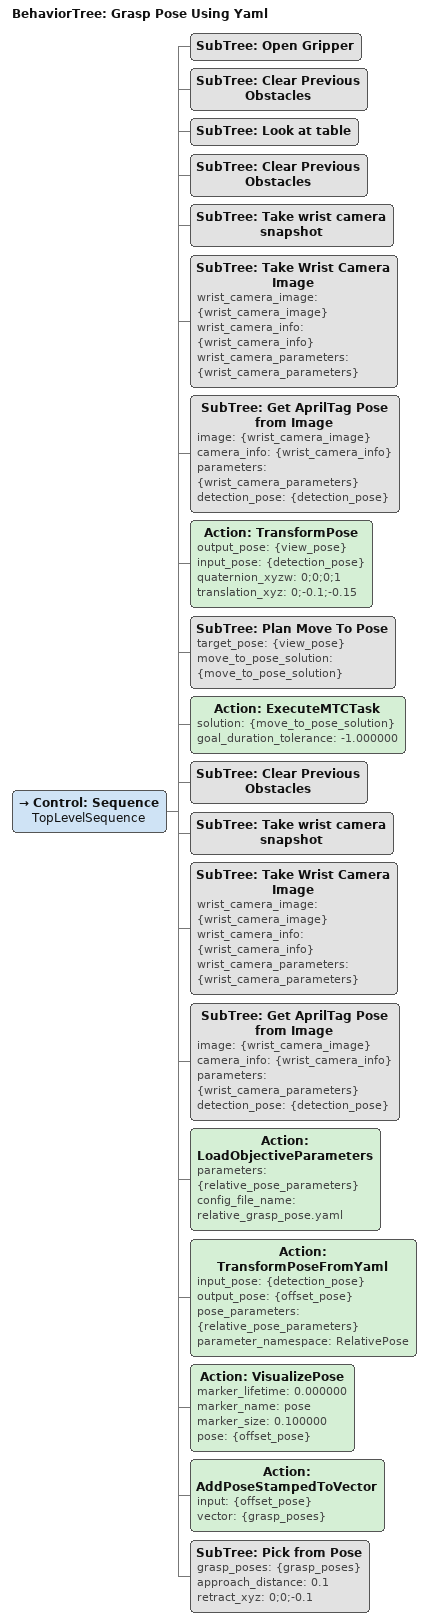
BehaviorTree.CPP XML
<?xml version='1.0' encoding='UTF-8'?>
<root BTCPP_format="4" main_tree_to_execute="Grasp Pose Using Yaml">
  <BehaviorTree ID="Grasp Pose Using Yaml" _description="Reads a YAML file for grasp pose offset and picks up an object that has an AprilTag marker.">
    <Control ID="Sequence" name="TopLevelSequence">
      <SubTree ID="Open Gripper"/>
      <!--Be sure that no previous obstacle left in the scene interferes with planning.-->
      <SubTree ID="Clear Previous Obstacles"/>
      <!--Look at table, find an april tag.-->
      <SubTree ID="Look at table"/>
      <SubTree ID="Clear Previous Obstacles"/>
      <SubTree ID="Take wrist camera snapshot"/>
      <SubTree ID="Take Wrist Camera Image" wrist_camera_image="{wrist_camera_image}" wrist_camera_info="{wrist_camera_info}" wrist_camera_parameters="{wrist_camera_parameters}"/>
      <SubTree ID="Get AprilTag Pose from Image" image="{wrist_camera_image}" camera_info="{wrist_camera_info}" parameters="{wrist_camera_parameters}" detection_pose="{detection_pose}"/>
      <!--Move in for a closer look.-->
      <Action ID="TransformPose" output_pose="{view_pose}" input_pose="{detection_pose}" quaternion_xyzw="0;0;0;1" translation_xyz="0;-0.1;-0.15"/>
      <SubTree ID="Plan Move To Pose" target_pose="{view_pose}" move_to_pose_solution="{move_to_pose_solution}"/>
      <Action ID="ExecuteMTCTask" solution="{move_to_pose_solution}" goal_duration_tolerance="-1.000000"/>
      <!--Locate the april tag again more precisely.-->
      <SubTree ID="Clear Previous Obstacles"/>
      <SubTree ID="Take wrist camera snapshot"/>
      <SubTree ID="Take Wrist Camera Image" wrist_camera_image="{wrist_camera_image}" wrist_camera_info="{wrist_camera_info}" wrist_camera_parameters="{wrist_camera_parameters}"/>
      <SubTree ID="Get AprilTag Pose from Image" image="{wrist_camera_image}" camera_info="{wrist_camera_info}" parameters="{wrist_camera_parameters}" detection_pose="{detection_pose}"/>
      <!--Load the gripper offset from yaml and combine with detected pose.-->
      <Action ID="LoadObjectiveParameters" parameters="{relative_pose_parameters}" config_file_name="relative_grasp_pose.yaml"/>
      <Action ID="TransformPoseFromYaml" input_pose="{detection_pose}" output_pose="{offset_pose}" pose_parameters="{relative_pose_parameters}" parameter_namespace="RelativePose"/>
      <Action ID="VisualizePose" marker_lifetime="0.000000" marker_name="pose" marker_size="0.100000" pose="{offset_pose}"/>
      <!--Now pick the cube using the offset_pose.-->
      <Action ID="AddPoseStampedToVector" input="{offset_pose}" vector="{grasp_poses}"/>
      <SubTree ID="Pick from Pose" grasp_poses="{grasp_poses}" approach_distance="0.1" retract_xyz="0;0;-0.1"/>
    </Control>
  </BehaviorTree>
</root>
